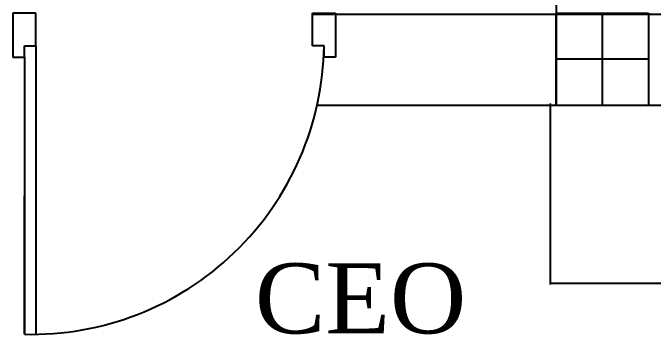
# Model space of a CAD drawing. Header units: inches. Extents: x -172 to 508, y -11 to 308.
# Drawn here: x -119.8 to -36.4, y 85.8 to 127.9 of the extents above; entities that cross this region are included whole.
import ezdxf

# ---------------------------------------------------------------- set-up
doc = ezdxf.new("R2010")
doc.units = ezdxf.units.IN
doc.header["$MEASUREMENT"] = 0
doc.styles.get("Standard").update_dxf_attribs({"font": 'times.ttf'})
doc.dimstyles.get("Standard").update_dxf_attribs({"dimtxt": 0.18, "dimasz": 0.18, "dimexe": 0.18, "dimexo": 0.0625, "dimgap": 0.09, "dimtad": 0, "dimtih": 1, "dimtoh": 1, "dimdec": 1, "dimzin": 0, "dimdsep": 46, "dimlunit": 4, "dimtxsty": 'Standard', "dimcen": 0.09, "dimadec": 0, "dimazin": 0, "dimtfac": 1, "dimtdec": 1, "dimtofl": 0, "dimtmove": 0, "dimatfit": 3, "dimfxl": 1, "dimtolj": 1, "dimtzin": 0, "dimarcsym": 0})

# ---------------------------------------------------------------- blocks, each defined once
blk = doc.blocks.new('door')
at = {"color": 1}
for p, q in [((236.531, 100.62), (236.531, 136.62)), ((236.531, 136.62), (236.531, 118.62)), ((236.531, 100.62), (236.531, 136.62)), ((236.531, 136.62), (236.531, 118.62)), ((196.031, 100.62), (197.531, 100.62)), ((196.031, 94.899), (196.031, 100.62)), ((197.531, 100.62), (197.531, 99.12)), ((238.031, 100.62), (236.531, 100.62)), ((236.531, 100.62), (236.531, 99.12)), ((238.031, 94.899), (238.031, 100.62)), ((238.031, 94.899), (238.031, 100.62)), ((197.531, 99.12), (199.031, 99.12)), ((199.031, 99.12), (199.031, 94.899)), ((236.531, 99.12), (235.031, 99.12)), ((235.031, 99.12), (235.031, 94.899)), ((236.531, 99.12), (235.031, 99.12)), ((235.031, 99.12), (235.031, 94.899)), ((199.031, 94.899), (196.031, 94.899)), ((235.031, 94.899), (238.031, 94.899))]:
    blk.add_line(p, q, dxfattribs=at)
blk.add_arc((235.604, 98.554), 38.078, 88.6055, 179.1479, dxfattribs=at)
blk.add_arc((235.604, 98.554), 38.078, 88.6055, 179.1479, dxfattribs=at)
blk = doc.blocks.new('piller')
at = {"color": 2}
for p, q in [((46.378, 115.311), (58.378, 115.311)), ((46.378, 103.311), (46.378, 115.311)), ((52.378, 115.311), (52.378, 103.311)), ((58.378, 115.311), (58.378, 103.311)), ((58.378, 109.311), (46.378, 109.311)), ((58.378, 103.311), (46.378, 103.311))]:
    blk.add_line(p, q, dxfattribs=at)
blk = doc.blocks.new('*D18')
at = {"color": 0, "lineweight": -2}
for p, q in [((-49.834, 116.057), (-49.834, 92.538)), ((143.47, 116.057), (143.47, 92.538)), ((-49.654, 92.718), (46.368, 92.718)), ((143.29, 92.718), (47.268, 92.718))]:
    blk.add_line(p, q, dxfattribs=at)
at = {"color": 0}
for points in [[(-49.654, 92.748), (-49.654, 92.688), (-49.834, 92.718)], [(143.29, 92.748), (143.29, 92.688), (143.47, 92.718)]]:
    blk.add_solid(points, dxfattribs=at)
at = {"layer": 'Defpoints', "color": 0}
for p in [(-49.834, 116.12), (143.47, 116.12), (143.47, 92.718)]:
    blk.add_point(p, dxfattribs=at)
at = {"color": 0, "insert": (46.818, 92.718), "char_height": 0.18, "attachment_point": 5}
blk.add_mtext('\\A1;16\'-1{\\H1.000000x;\\S1/2;}"', dxfattribs=at)

msp = doc.modelspace()

# ---------------------------------------------------------------- linework, layer by layer
for p, q in [((-49.057, 178.092), (-49.057, 115.837)), ((-77.965, 127.651), (-80.758, 127.651)), ((-67.105, 127.651), (-77.655, 127.651)), ((14.526, 127.651), (-67.105, 127.651)), ((14.526, 115.837), (-80.166, 115.837)), ((-116.753, 104.079), (-116.753, 104.079))]:
    msp.add_line(p, q)
at = {"color": 1}
msp.add_line((-116.753, 123.579), (-116.753, 86.072), dxfattribs=at)

# ---------------------------------------------------------------- block references
at = {"rotation": 180}
msp.add_blockref('door', (118.278, 222.699), dxfattribs=at)
msp.add_blockref('piller', (-95.435, 12.526))

# ---------------------------------------------------------------- texts
msp.add_text('CEO', height=9.1024).set_placement((-88.255, 86.206))

# ---------------------------------------------------------------- dimensions: what is measured, and where the dimension line sits
at = {"color": 6}
dim = msp.add_linear_dim(base=(143.47, 92.718), p1=(-49.834, 116.12), p2=(143.47, 116.12), dimstyle='Standard', dxfattribs=at)
dim.commit()
dim.dimension.update_dxf_attribs({"geometry": '*D18', "text_midpoint": (46.818, 92.718)})

doc.saveas('drawing.dxf')
